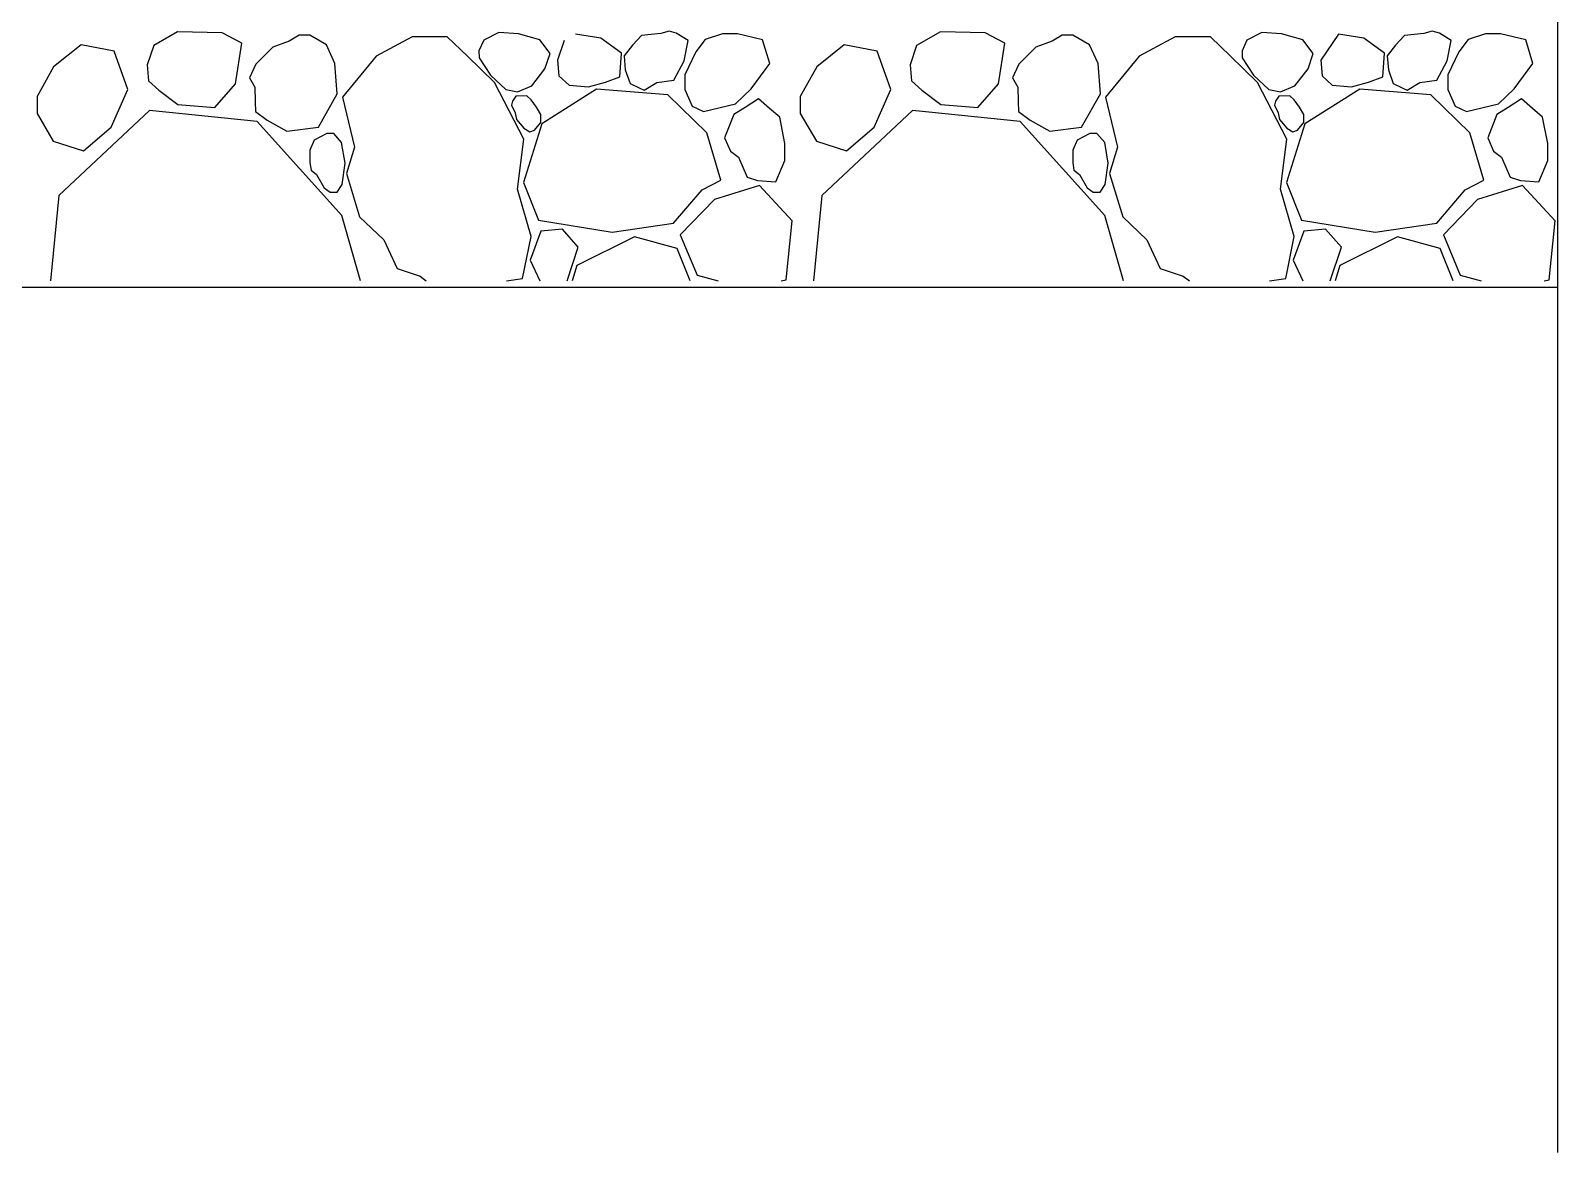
# Model space of a CAD drawing. Header units: millimetres. Extents: x 10227 to 13232, y 2 to 9351.
# Drawn here: x 11831.6 to 12008.2, y 6430.6 to 6560.3 of the extents above; entities that cross this region are included whole.
import ezdxf

# ---------------------------------------------------------------- set-up
doc = ezdxf.new("R2010")
doc.units = ezdxf.units.MM
doc.layers.add('A-WALL-FULL-EXTR', color=1, linetype='Continuous')
doc.layers.add('RETINO', color=20, linetype='Continuous')

msp = doc.modelspace()

# ---------------------------------------------------------------- linework, layer by layer
at = {"layer": 'A-WALL-FULL-EXTR', "ltscale": 0.1}
for p, q in [((12008.18, 6892), (12008.18, 6530.6)), ((11308.18, 6530.6), (12008.18, 6530.6)), ((12008.18, 6530.6), (12008.18, 6430.6))]:
    msp.add_line(p, q, dxfattribs=at)
at = {"layer": 'RETINO'}
for points in [[(11848.62, 6560.11), (11845.87, 6558.53)], [(11855.34, 6554.11), (11856.05, 6558.81), (11853.78, 6559.99), (11848.62, 6560.11)], [(11861.25, 6548.63), (11864.93, 6549.09), (11867.1, 6552.96), (11866.83, 6556.45), (11865.85, 6558.63), (11863.93, 6559.74), (11862.69, 6559.72), (11861.52, 6559.04), (11859.66, 6558.34), (11857.67, 6556.37), (11856.96, 6554.8), (11857.57, 6553.74), (11857.61, 6552.06), (11857.64, 6550.91), (11859, 6549.91), (11861.25, 6548.63)], [(11886.67, 6531.35), (11888.53, 6531.6), (11889.5, 6536.48), (11887.94, 6541.95), (11888.66, 6547.73), (11885.26, 6554.27), (11882.14, 6557.29), (11879.82, 6559.53), (11875.76, 6559.53), (11871.58, 6557.29), (11867.71, 6552.57), (11869.08, 6546.79), (11868.16, 6543.75), (11869.68, 6538.73), (11872.49, 6536.07), (11874.03, 6532.76), (11876.67, 6531.89), (11877.39, 6531.35)], [(11884.83, 6555.11), (11886.59, 6553.44), (11887.94, 6553.17), (11889.6, 6553.88), (11891.11, 6555.84), (11891.72, 6557.6), (11890.53, 6559.18), (11888.05, 6559.9), (11885.79, 6560.04), (11884.04, 6559.17), (11883.48, 6557.94), (11883.51, 6557.1), (11884.83, 6555.11)], [(11893.33, 6559.1), (11892.58, 6556.86), (11892.73, 6555.02)], [(11899.76, 6554.9), (11899.96, 6557.64), (11897.56, 6559.37), (11894.64, 6559.85)], [(11904.05, 6554.27), (11906.02, 6554.52), (11907.19, 6556.78), (11907.67, 6559.13), (11906.3, 6559.96), (11905.46, 6560.2), (11904.52, 6559.94), (11902.26, 6559.71), (11901.25, 6558.57), (11900.26, 6557.36), (11900.4, 6555.73), (11900.96, 6554.15), (11902.08, 6553.61), (11902.59, 6553.39), (11904.05, 6554.27)], [(11909.44, 6550.91), (11913.14, 6551.79), (11914.94, 6553.55), (11917.11, 6556.46), (11916.28, 6559.2), (11913.37, 6559.9), (11911.65, 6559.9), (11909.63, 6559.24), (11908.56, 6557.8), (11907.27, 6555.15), (11907.27, 6553.46), (11908.12, 6551.54), (11909.44, 6550.91)], [(11936.85, 6560.11), (11934.09, 6558.53)], [(11943.57, 6554.11), (11944.27, 6558.81), (11942, 6559.99), (11936.85, 6560.11)], [(11949.48, 6548.63), (11953.15, 6549.09), (11955.33, 6552.96), (11955.06, 6556.45), (11954.07, 6558.63), (11952.16, 6559.74), (11950.91, 6559.72), (11949.75, 6559.04), (11947.88, 6558.34), (11945.89, 6556.37), (11945.18, 6554.8), (11945.8, 6553.74), (11945.84, 6552.06), (11945.87, 6550.91), (11947.22, 6549.91), (11949.48, 6548.63)], [(11974.9, 6531.35), (11976.76, 6531.6), (11977.73, 6536.48), (11976.17, 6541.95), (11976.89, 6547.73), (11973.49, 6554.27), (11970.37, 6557.29), (11968.05, 6559.53), (11963.99, 6559.53), (11959.81, 6557.29), (11955.93, 6552.57), (11957.3, 6546.79), (11956.39, 6543.75), (11957.91, 6538.73), (11960.72, 6536.07), (11962.26, 6532.76), (11964.9, 6531.89), (11965.62, 6531.35)], [(11973.05, 6555.11), (11974.82, 6553.44), (11976.16, 6553.17), (11977.83, 6553.88), (11979.34, 6555.84), (11979.95, 6557.6), (11978.76, 6559.18), (11976.28, 6559.9), (11974.01, 6560.04), (11972.26, 6559.17), (11971.71, 6557.94), (11971.73, 6557.1), (11973.05, 6555.11)], [(11982.86, 6559.85), (11980.81, 6556.86), (11980.96, 6555.02)], [(11987.99, 6554.9), (11988.19, 6557.64), (11985.79, 6559.37), (11982.86, 6559.85)], [(11992.27, 6554.27), (11994.25, 6554.52), (11995.42, 6556.78), (11995.89, 6559.13), (11994.53, 6559.96), (11993.69, 6560.2), (11992.75, 6559.94), (11990.48, 6559.71), (11989.47, 6558.57), (11988.48, 6557.36), (11988.63, 6555.73), (11989.18, 6554.15), (11990.31, 6553.61), (11990.82, 6553.39), (11992.27, 6554.27)], [(11997.66, 6550.91), (12001.36, 6551.79), (12003.17, 6553.55), (12005.34, 6556.46), (12004.51, 6559.2), (12001.59, 6559.9), (11999.88, 6559.9), (11997.86, 6559.24), (11996.78, 6557.8), (11995.5, 6555.15), (11995.5, 6553.46), (11996.34, 6551.54), (11997.66, 6550.91)], [(11834.26, 6547.47), (11837.75, 6546.37), (11840.94, 6549.11), (11842.88, 6553.47), (11841.3, 6557.88), (11837.48, 6558.62), (11834.3, 6556.07), (11832.4, 6552.63), (11832.4, 6550.68), (11834.26, 6547.47)], [(11845.87, 6558.53), (11845.12, 6556.29), (11845.27, 6554.45)], [(11922.49, 6547.47), (11925.97, 6546.37), (11929.17, 6549.11), (11931.11, 6553.47), (11929.52, 6557.88), (11925.71, 6558.62), (11922.53, 6556.07), (11920.62, 6552.63), (11920.62, 6550.68), (11922.49, 6547.47)], [(11934.09, 6558.53), (11933.34, 6556.29), (11933.49, 6554.45)], [(11845.27, 6554.45), (11846.45, 6553.38)], [(11846.45, 6553.38), (11848.67, 6551.72), (11852.93, 6551.38), (11855.34, 6554.11)], [(11892.73, 6555.02), (11893.92, 6553.95)], [(11893.92, 6553.95), (11896.13, 6553.78), (11898.12, 6554.3), (11899.76, 6554.9)], [(11933.49, 6554.45), (11934.68, 6553.38)], [(11934.68, 6553.38), (11936.89, 6551.72), (11941.15, 6551.38), (11943.57, 6554.11)], [(11980.96, 6555.02), (11982.14, 6553.95)], [(11982.14, 6553.95), (11984.36, 6553.78), (11986.35, 6554.3), (11987.99, 6554.9)], [(11887.83, 6549.97), (11888.65, 6548.98), (11889.36, 6548.55), (11889.89, 6548.74), (11890.62, 6549.63), (11890.62, 6550.55), (11890.13, 6551.43), (11889.52, 6552.25), (11889.01, 6552.72), (11887.74, 6552.67), (11887.36, 6552.11), (11887.25, 6551.64), (11887.68, 6550.75), (11887.83, 6549.97)], [(11888.64, 6542.69), (11890.36, 6538.37), (11898.87, 6536.96), (11905.99, 6538.02), (11909.28, 6541.87), (11911.46, 6542.99), (11909.82, 6548.45), (11905.31, 6552.85), (11897.09, 6553.5), (11890.76, 6549.49), (11888.64, 6542.69)], [(11917.8, 6542.79), (11918.85, 6545.23), (11918.85, 6547.23), (11918.25, 6550.27), (11917.09, 6551.27), (11915.79, 6552.39), (11914.25, 6551.39), (11912.95, 6550.55), (11911.89, 6547.87), (11912.57, 6546.31), (11913.5, 6545.63), (11914.49, 6543.33), (11915.68, 6542.92), (11917.8, 6542.79)], [(11976.06, 6549.97), (11976.88, 6548.98), (11977.59, 6548.55), (11978.12, 6548.74), (11978.85, 6549.63), (11978.85, 6550.55), (11978.36, 6551.43), (11977.75, 6552.25), (11977.23, 6552.72), (11975.96, 6552.67), (11975.59, 6552.11), (11975.47, 6551.64), (11975.9, 6550.75), (11976.06, 6549.97)], [(11976.87, 6542.69), (11978.59, 6538.37), (11987.1, 6536.96), (11994.22, 6538.02), (11997.51, 6541.87), (11999.68, 6542.99), (11998.04, 6548.45), (11993.54, 6552.85), (11985.32, 6553.5), (11978.99, 6549.49), (11976.87, 6542.69)], [(12006.02, 6542.79), (12007.07, 6545.23), (12007.07, 6547.23), (12006.47, 6550.27), (12005.31, 6551.27), (12004.02, 6552.39), (12002.48, 6551.39), (12001.18, 6550.55), (12000.12, 6547.87), (12000.8, 6546.31), (12001.72, 6545.63), (12002.72, 6543.33), (12003.9, 6542.92), (12006.02, 6542.79)], [(11867.62, 6538.89), (11857.82, 6549.76), (11845.37, 6551.03), (11834.91, 6541.19), (11833.92, 6531.35)], [(11955.85, 6538.89), (11946.04, 6549.76), (11933.59, 6551.03), (11923.13, 6541.19), (11922.15, 6531.35)], [(11864.69, 6543.64), (11865.57, 6542.09), (11866.29, 6541.58), (11867.09, 6541.58), (11867.66, 6542.49), (11868, 6544.95), (11867.6, 6547.33), (11866.69, 6548.38), (11865.89, 6548.38), (11864.43, 6547.61), (11863.91, 6546.44), (11863.91, 6544.98), (11864.06, 6544.14), (11864.69, 6543.64)], [(11952.91, 6543.64), (11953.8, 6542.09), (11954.51, 6541.58), (11955.31, 6541.58), (11955.88, 6542.49), (11956.23, 6544.95), (11955.83, 6547.33), (11954.91, 6548.38), (11954.11, 6548.38), (11952.65, 6547.61), (11952.14, 6546.44), (11952.14, 6544.98), (11952.28, 6544.14), (11952.91, 6543.64)], [(11918.42, 6531.35), (11918.99, 6531.44), (11919.7, 6538.26), (11915.91, 6542.37), (11910.72, 6540.75), (11906.76, 6536.64), (11908.7, 6532), (11911.14, 6531.35)], [(12006.65, 6531.35), (12007.22, 6531.44), (12007.92, 6538.26), (12004.14, 6542.37), (11998.94, 6540.75), (11994.99, 6536.64), (11996.92, 6532), (11999.37, 6531.35)], [(11869.79, 6531.35), (11867.62, 6538.89)], [(11958.02, 6531.35), (11955.85, 6538.89)], [(11893.15, 6537.3), (11890.64, 6537.09), (11889.41, 6533.72), (11890.53, 6531.35)], [(11893.68, 6531.35), (11894.97, 6535.23), (11893.15, 6537.3)], [(11907.89, 6531.35), (11906.4, 6535.06), (11901.46, 6536.44), (11894.79, 6533.1), (11894.26, 6531.35)], [(11981.38, 6537.3), (11978.86, 6537.09), (11977.64, 6533.72), (11978.76, 6531.35)], [(11981.91, 6531.35), (11983.2, 6535.23), (11981.38, 6537.3)], [(11996.11, 6531.35), (11994.63, 6535.06), (11989.68, 6536.44), (11983.01, 6533.1), (11982.49, 6531.35)]]:
    msp.add_lwpolyline(points, dxfattribs=at)

doc.saveas('drawing.dxf')
